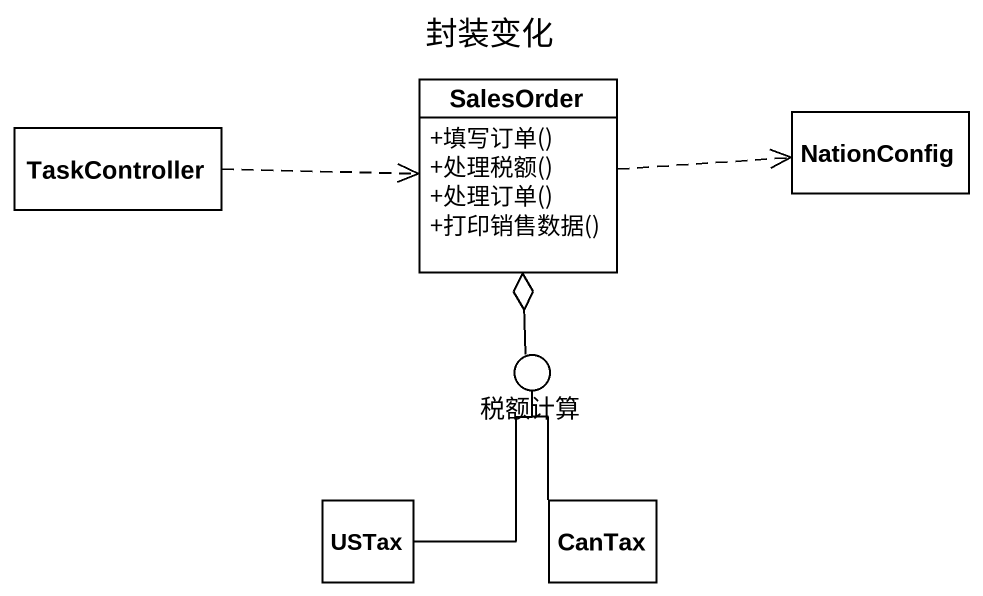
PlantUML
@startuml
title 封装变化
allowmixing
hide circle
hide empty members
skinparam classAttributeIconSize 0
class SalesOrder {
  +填写订单()
  +处理税额()
  +处理订单()
  +打印销售数据()
}
class NationConfig
class TaskController
() 税额计算
class USTax
class CanTax
SalesOrder .right.> NationConfig
SalesOrder o-- 税额计算
TaskController .right.> SalesOrder
USTax -up- 税额计算
CanTax -up- 税额计算
@enduml
